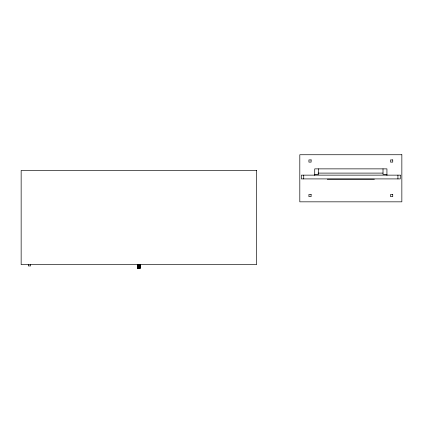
<?xml version="1.0" encoding="UTF-8"?>
<svg xmlns="http://www.w3.org/2000/svg" width="423" height="423" viewBox="0 0 423 423"><rect width="100%" height="100%" fill="white"/><g stroke="black" fill="none" stroke-linecap="round" stroke-linejoin="round"><path stroke-width="0.63" d="M318.001 173.102L382.995 173.102M314.723 174.361L318.646 174.361L318.646 168.867M386.934 174.361L383.011 174.361L383.011 168.867M327.28 179.225L374.376 179.225M28.685 265.924L30.567 265.961L30.567 264.671M137.639 268.24L140.15 268.24L140.14 264.708M397.927 175.143L397.927 178.913M386.934 175.371L386.934 168.867L314.723 168.867L314.723 175.371M303.73 175.143L303.73 178.913M140.447 264.56L140.447 267.77L137.322 267.77L137.322 264.56M140.41 264.56L140.41 267.77M140.341 264.56L140.341 267.77M140.251 264.56L140.251 267.77M140.002 264.708L140.05 268.24M139.981 267.77L139.981 268.24M139.849 264.708L139.886 268.24M139.78 267.77L139.78 268.24M139.675 264.708L139.659 268.24M139.495 264.708L139.521 268.24M139.299 264.708L139.373 268.24M139.22 267.77L139.22 268.24M139.098 264.708L139.051 268.261M138.892 264.708L138.892 268.24M138.686 264.708L138.733 268.261M138.57 267.77L138.57 268.24M138.485 264.708L138.485 267.77M138.411 267.77L138.411 268.24M138.289 264.708L138.263 268.24M138.109 264.708L138.125 268.24M138.004 267.77L138.004 268.24M137.935 264.708L137.898 268.24M137.803 267.77L137.803 268.24M137.782 264.708L137.734 268.24M137.644 264.56L137.681 268.24M137.533 264.56L137.533 267.77M137.443 264.56L137.443 267.77M28.685 264.671L28.685 265.961M401.85 154.739L299.807 154.739L299.807 201.834L401.85 201.834L401.85 154.739M311.111 159.915L308.912 159.915L308.912 162.115L311.111 162.115L311.111 159.915M392.745 159.915L390.545 159.915L390.545 162.115L392.745 162.115L392.745 159.915M256.634 170.437L21.15 170.437L21.15 264.629L256.634 264.629L256.634 170.437M400.28 175.143L301.377 175.143L301.377 178.913L400.28 178.913L400.28 175.143M311.111 194.453L308.912 194.453L308.912 196.653L311.111 196.653L311.111 194.453M392.745 194.453L390.545 194.453L390.545 196.653L392.745 196.653L392.745 194.453"/></g></svg>
